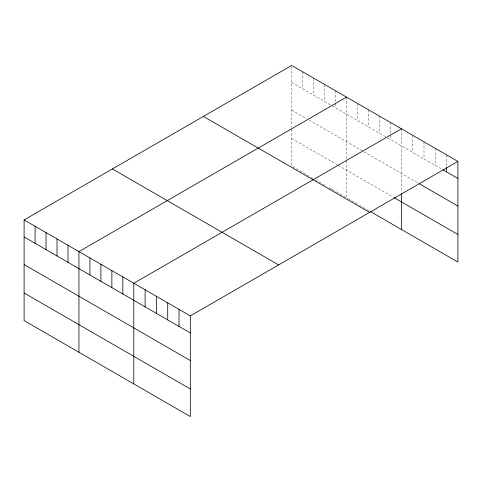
<?xml version="1.0" encoding="UTF-8"?>
<svg xmlns="http://www.w3.org/2000/svg" width="482" height="482" viewBox="0 0 482 482"><rect width="100%" height="100%" fill="white"/><g stroke="black" fill="none" stroke-linecap="round" stroke-linejoin="round"><path stroke-width="0.36" stroke-dasharray="2.41 1.81" d="M291.682 82.482L331.688 105.582M332.333 105.956L387.191 137.629M387.835 137.997L442.199 169.387M291.682 110.077L306.522 118.65M309.101 120.139L363.314 151.432M363.958 151.806L418.34 183.208M291.682 138.509L337.496 164.965M338.141 165.332L393.643 197.373M312.975 178.4L291.682 166.103L291.682 129.031M315.559 179.888L326.525 186.221M329.11 187.715L331.044 188.83M331.688 189.203L335.562 191.438M336.207 191.812L346.534 197.771L346.534 160.699M347.823 198.518L357.505 204.103M359.439 205.224L369.766 211.182M446.597 154.885L446.597 166.742M435.294 148.36L435.294 165.398M423.991 141.835L423.991 158.873M412.688 135.309L412.688 152.348M401.386 128.784L401.386 192.372M390.414 122.452L390.414 134.303M390.414 135.044L390.414 139.491M379.442 116.114L379.442 133.153M368.471 109.782L368.471 126.82M357.505 103.449L357.505 120.488M346.534 97.117L346.534 159.241M335.562 90.779L335.562 102.636M335.562 103.377L335.562 107.817M324.591 84.446L324.591 101.485M313.619 78.114L313.619 95.153M302.648 71.782L302.648 88.821M291.682 66.926L291.682 127.573"/><path stroke-width="0.72" d="M457.9 161.41L190.318 315.897L190.318 416.556L24.1 320.59L24.1 219.931L291.682 65.444L457.9 161.41L457.9 262.069L370.411 211.556M346.534 97.117L78.952 251.598L78.952 352.258M401.386 128.784L133.803 283.271L133.803 383.925M442.831 169.748L457.9 178.454M418.966 183.57L457.9 206.043M394.288 197.747L457.9 234.475M203.38 116.427L369.598 212.393M112.402 168.953L278.62 264.919M24.1 219.931L190.318 315.897M24.1 236.969L190.318 332.935M24.1 264.564L190.318 360.53M24.1 292.996L190.318 388.962M446.597 167.483L446.597 171.923M401.386 193.83L401.386 229.438M179.015 309.372L179.015 326.41M167.712 302.847L167.712 319.885M156.409 296.322L156.409 313.36M145.106 289.796L145.106 306.835M122.838 276.933L122.838 293.978M111.866 270.601L111.866 287.64M100.895 264.269L100.895 281.307M89.923 257.936L89.923 274.975M67.98 245.266L67.98 262.304M57.015 238.933L57.015 255.972M46.043 232.601L46.043 249.64M35.072 226.263L35.072 243.308"/></g></svg>
